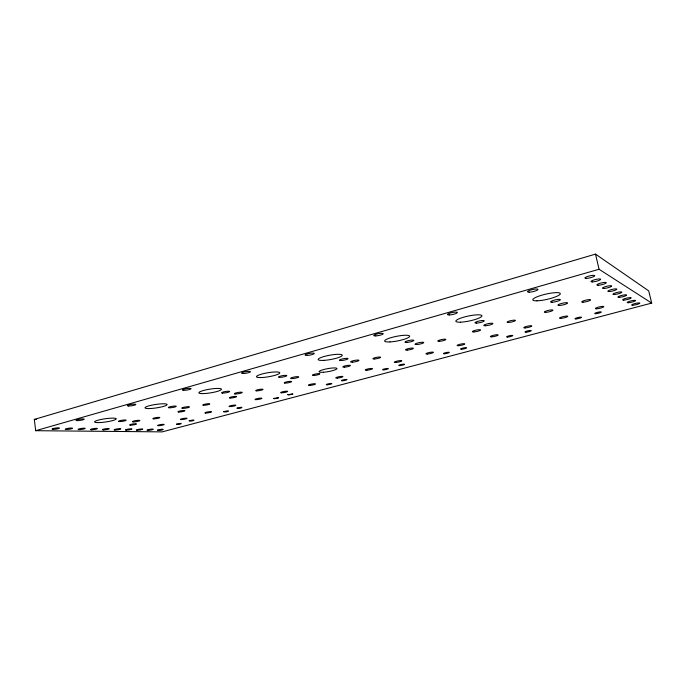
<?xml version="1.0" encoding="UTF-8"?>
<svg xmlns="http://www.w3.org/2000/svg" width="686" height="686" viewBox="0 0 686 686"><rect width="100%" height="100%" fill="white"/><g stroke="black" fill="none" stroke-linecap="round" stroke-linejoin="round"><path stroke-width="1.03" d="M34.3 419.412L595.499 254.12L648.724 290.89L651.7 303.092L162.145 431.88L35.698 430.697L34.3 419.412L36.444 419.455M35.698 430.697L599.067 269.264L651.7 303.092M595.499 254.12L599.067 269.264M157.463 430.165C162.411 431.331 167.435 427.481 157.463 430.165M176.516 424.188C180.341 425.243 184.92 421.941 176.516 424.188M189.19 420.827C192.852 421.924 197.8 418.546 189.19 420.827M223.61 411.686C226.8 412.938 232.734 409.319 223.61 411.686M237.047 408.119C240.074 409.431 246.317 405.718 237.047 408.119M273.551 398.429L274.726 398.78L278.636 397.743L273.551 398.429M287.811 394.639L288.943 395.007L292.922 393.961L287.811 394.639M595.637 313.699A3.37 0.549 -12.9 0 0 601.168 312.233A3.37 0.549 -12.9 0 0 597.249 312.404A3.37 0.549 -12.9 0 0 595.637 313.699M323.44 372.249A9.089 1.518 -10.2 0 0 336.972 368.579A9.089 1.518 -10.2 0 0 323.663 369.54A9.089 1.518 -10.2 0 0 323.44 372.249M586.281 278.396A5.051 0.995 -13.6 0 0 594.548 276.055A5.051 0.995 -13.6 0 0 588.639 276.141A5.051 0.995 -13.6 0 0 586.281 278.396M592.335 281.903A4.948 0.952 -13.5 0 0 600.439 279.631A4.948 0.952 -13.5 0 0 594.685 279.725A4.948 0.952 -13.5 0 0 592.335 281.903M598.123 285.256A4.845 0.909 -13.5 0 0 606.072 283.052A4.845 0.909 -13.5 0 0 600.473 283.164A4.845 0.909 -13.5 0 0 598.123 285.256M603.671 288.472A4.751 0.875 -13.5 0 0 611.475 286.328A4.751 0.875 -13.5 0 0 606.021 286.448A4.751 0.875 -13.5 0 0 603.671 288.472M608.997 291.559A4.656 0.84 -13.4 0 0 616.654 289.466A4.656 0.84 -13.4 0 0 611.329 289.603A4.656 0.84 -13.4 0 0 608.997 291.559M614.099 294.517A4.57 0.797 -13.4 0 0 621.619 292.476A4.57 0.797 -13.4 0 0 616.431 292.622A4.57 0.797 -13.4 0 0 614.099 294.517M619.004 297.364A4.485 0.772 -13.4 0 0 626.395 295.374A4.485 0.772 -13.4 0 0 621.319 295.529A4.485 0.772 -13.4 0 0 619.004 297.364M623.72 300.091A4.399 0.737 -13.3 0 0 630.983 298.153A4.399 0.737 -13.3 0 0 626.026 298.316A4.399 0.737 -13.3 0 0 623.72 300.091M628.247 302.723A4.322 0.712 -13.3 0 0 635.39 300.828A4.322 0.712 -13.3 0 0 630.545 301A4.322 0.712 -13.3 0 0 628.247 302.723M632.612 305.253A4.245 0.686 -13.3 0 0 639.635 303.401A4.245 0.686 -13.3 0 0 634.902 303.581A4.245 0.686 -13.3 0 0 632.612 305.253M53.174 429.325A3.713 0.54 -7.7 0 0 59.33 428.253A3.713 0.54 -7.7 0 0 54.786 428.193A3.713 0.54 -7.7 0 0 53.174 429.325M66.336 429.47A3.644 0.523 -7.9 0 0 72.382 428.416A3.644 0.523 -7.9 0 0 67.991 428.356A3.644 0.523 -7.9 0 0 66.336 429.47M79.079 429.608A3.576 0.506 -8 0 0 85.021 428.579A3.576 0.506 -8 0 0 80.768 428.518A3.576 0.506 -8 0 0 79.079 429.608M91.418 429.753A3.507 0.497 -8.1 0 0 97.266 428.733A3.507 0.497 -8.1 0 0 93.142 428.681A3.507 0.497 -8.1 0 0 91.418 429.753M103.372 429.882A3.439 0.48 -8.3 0 0 109.125 428.879A3.439 0.48 -8.3 0 0 105.129 428.827A3.439 0.48 -8.3 0 0 103.372 429.882M114.956 430.019A3.379 0.472 -8.4 0 0 120.625 429.024A3.379 0.472 -8.4 0 0 116.749 428.973A3.379 0.472 -8.4 0 0 114.956 430.019M126.198 430.139A3.319 0.454 -8.5 0 0 131.781 429.17A3.319 0.454 -8.5 0 0 128.025 429.119A3.319 0.454 -8.5 0 0 126.198 430.139M137.106 430.268A3.267 0.446 -8.6 0 0 142.602 429.307A3.267 0.446 -8.6 0 0 138.958 429.256A3.267 0.446 -8.6 0 0 137.106 430.268M147.696 430.379A3.207 0.429 -8.7 0 0 153.107 429.436A3.207 0.429 -8.7 0 0 149.565 429.393A3.207 0.429 -8.7 0 0 147.696 430.379M342.76 380.739A2.83 0.437 -10.3 0 0 347.005 379.615A2.83 0.437 -10.3 0 0 342.88 379.95A2.83 0.437 -10.3 0 0 342.76 380.739M327.642 384.752A2.813 0.429 -10.2 0 0 331.818 383.645A2.813 0.429 -10.2 0 0 327.685 383.989A2.813 0.429 -10.2 0 0 327.642 384.752M399.998 365.569A2.933 0.463 -10.9 0 0 404.517 364.369A2.933 0.463 -10.9 0 0 400.427 364.669A2.933 0.463 -10.9 0 0 399.998 365.569M383.903 369.831A2.907 0.454 -10.7 0 0 388.345 368.656A2.907 0.454 -10.7 0 0 384.237 368.965A2.907 0.454 -10.7 0 0 383.903 369.831M461.747 349.2A3.053 0.489 -11.5 0 0 466.574 347.922A3.053 0.489 -11.5 0 0 462.518 348.179A3.053 0.489 -11.5 0 0 461.747 349.2M444.545 353.753A3.018 0.489 -11.4 0 0 449.287 352.501A3.018 0.489 -11.4 0 0 445.223 352.776A3.018 0.489 -11.4 0 0 444.545 353.753M526.042 332.153A3.198 0.523 -12.2 0 0 531.204 330.789A3.198 0.523 -12.2 0 0 527.2 331.004A3.198 0.523 -12.2 0 0 526.042 332.153M507.657 337.023A3.156 0.514 -12 0 0 512.725 335.686A3.156 0.514 -12 0 0 508.703 335.917A3.156 0.514 -12 0 0 507.657 337.023M575.931 318.921A3.319 0.54 -12.7 0 0 581.359 317.489A3.319 0.54 -12.7 0 0 577.415 317.669A3.319 0.54 -12.7 0 0 575.931 318.921M97.421 422.593A10.95 1.629 -8.1 0 0 115.78 419.42A10.95 1.629 -8.1 0 0 103.149 419.077A10.95 1.629 -8.1 0 0 97.421 422.593M133.247 421.89A3.824 0.557 -8.5 0 0 139.687 420.767A3.824 0.557 -8.5 0 0 135.391 420.655A3.824 0.557 -8.5 0 0 133.247 421.89M77.115 420.612A4.176 0.635 -7.9 0 0 84.069 419.403A4.176 0.635 -7.9 0 0 79.096 419.283A4.176 0.635 -7.9 0 0 77.115 420.612M119.39 421.573A3.91 0.575 -8.3 0 0 125.958 420.432A3.91 0.575 -8.3 0 0 121.499 420.321A3.91 0.575 -8.3 0 0 119.39 421.573M147.524 408.547A11.19 1.758 -8.5 0 0 166.432 405.28A11.19 1.758 -8.5 0 0 154.281 404.68A11.19 1.758 -8.5 0 0 147.524 408.547M182.545 408.367A3.91 0.592 -8.8 0 0 189.173 407.21A3.91 0.592 -8.8 0 0 185.049 407.021A3.91 0.592 -8.8 0 0 182.545 408.367M128.428 405.975A4.262 0.686 -8.2 0 0 135.605 404.731A4.262 0.686 -8.2 0 0 130.794 404.5A4.262 0.686 -8.2 0 0 128.428 405.975M169.21 407.776A3.996 0.617 -8.7 0 0 175.976 406.601A3.996 0.617 -8.7 0 0 171.689 406.395A3.996 0.617 -8.7 0 0 169.21 407.776M201.015 393.55A11.465 1.895 -9 0 0 220.523 390.197A11.465 1.895 -9 0 0 208.938 389.296A11.465 1.895 -9 0 0 201.015 393.55M235.041 393.961A4.013 0.635 -9.3 0 0 241.875 392.778A4.013 0.635 -9.3 0 0 237.956 392.486A4.013 0.635 -9.3 0 0 235.041 393.961M183.351 390.3A4.373 0.746 -8.7 0 0 190.768 389.013A4.373 0.746 -8.7 0 0 186.163 388.67A4.373 0.746 -8.7 0 0 183.351 390.3M222.333 393.061A4.099 0.66 -9.2 0 0 229.304 391.852A4.099 0.66 -9.2 0 0 225.222 391.552A4.099 0.66 -9.2 0 0 222.333 393.061M258.322 377.489A11.799 2.041 -9.6 0 0 278.465 374.024A11.799 2.041 -9.6 0 0 267.557 372.79A11.799 2.041 -9.6 0 0 258.322 377.489M292.665 378.561A4.133 0.686 -9.9 0 0 298.676 376.923A4.133 0.686 -9.9 0 0 292.485 377.394A4.133 0.686 -9.9 0 0 292.665 378.561M242.347 373.458A4.493 0.806 -9.3 0 0 250.013 372.138A4.493 0.806 -9.3 0 0 245.674 371.666A4.493 0.806 -9.3 0 0 242.347 373.458M279.168 377.317A4.219 0.712 -9.7 0 0 286.362 376.074A4.219 0.712 -9.7 0 0 282.521 375.654A4.219 0.712 -9.7 0 0 279.168 377.317M324.032 360.356A12.211 2.195 -10.2 0 0 342.263 355.297A12.211 2.195 -10.2 0 0 324.444 356.411A12.211 2.195 -10.2 0 0 324.032 360.356M352.553 362.148A4.27 0.729 -10.5 0 0 358.984 360.39A4.27 0.729 -10.5 0 0 352.827 360.81A4.27 0.729 -10.5 0 0 352.553 362.148M307.439 355.399A4.648 0.866 -10 0 0 314.274 353.462A4.648 0.866 -10 0 0 307.371 353.882A4.648 0.866 -10 0 0 307.439 355.399M341.508 360.502A4.365 0.763 -10.4 0 0 348.042 358.692A4.365 0.763 -10.4 0 0 341.697 359.112A4.365 0.763 -10.4 0 0 341.508 360.502M389.974 341.92A12.708 2.358 -11 0 0 409.602 336.474A12.708 2.358 -11 0 0 391.929 337.401A12.708 2.358 -11 0 0 389.974 341.92M416.822 344.535A4.45 0.78 -11.2 0 0 423.725 342.648A4.45 0.78 -11.2 0 0 417.62 343.009A4.45 0.78 -11.2 0 0 416.822 344.535M375.851 335.9A4.845 0.935 -10.9 0 0 383.234 333.808A4.845 0.935 -10.9 0 0 376.365 334.159A4.845 0.935 -10.9 0 0 375.851 335.9M406.815 342.425A4.545 0.823 -11.1 0 0 413.838 340.488A4.545 0.823 -11.1 0 0 407.544 340.848A4.545 0.823 -11.1 0 0 406.815 342.425M460.58 322.18A13.334 2.53 -11.9 0 0 481.761 316.306A13.334 2.53 -11.9 0 0 464.319 317.009A13.334 2.53 -11.9 0 0 460.58 322.18M485.431 325.73A4.656 0.832 -12 0 0 492.857 323.698A4.656 0.832 -12 0 0 486.82 323.989A4.656 0.832 -12 0 0 485.431 325.73M449.356 314.943A5.076 1.012 -11.8 0 0 457.348 312.679A5.076 1.012 -11.8 0 0 450.565 312.936A5.076 1.012 -11.8 0 0 449.356 314.943M476.641 323.106A4.759 0.875 -12 0 0 484.213 321.014A4.759 0.875 -12 0 0 477.996 321.297A4.759 0.875 -12 0 0 476.641 323.106M536.975 300.82A14.097 2.693 -12.9 0 0 559.896 294.466A14.097 2.693 -12.9 0 0 542.78 294.903A14.097 2.693 -12.9 0 0 536.975 300.82M559.407 305.459A4.922 0.883 -12.9 0 0 567.425 303.263A4.922 0.883 -12.9 0 0 561.491 303.469A4.922 0.883 -12.9 0 0 559.407 305.459M529.189 292.185A5.377 1.08 -12.9 0 0 537.875 289.724A5.377 1.08 -12.9 0 0 531.204 289.878A5.377 1.08 -12.9 0 0 529.189 292.185M552.067 302.234A5.034 0.935 -12.9 0 0 560.248 299.971A5.034 0.935 -12.9 0 0 554.142 300.168A5.034 0.935 -12.9 0 0 552.067 302.234M181.095 419.583A3.353 0.472 -8.9 0 0 186.781 418.597A3.353 0.472 -8.9 0 0 183.231 418.486A3.353 0.472 -8.9 0 0 181.095 419.583M153.681 418.829A3.507 0.506 -8.6 0 0 159.598 417.8A3.507 0.506 -8.6 0 0 155.756 417.68A3.507 0.506 -8.6 0 0 153.681 418.829M158.346 425.672A3.319 0.454 -8.7 0 0 163.954 424.694A3.319 0.454 -8.7 0 0 160.344 424.625A3.319 0.454 -8.7 0 0 158.346 425.672M130.434 425.166A3.473 0.489 -8.5 0 0 136.265 424.154A3.473 0.489 -8.5 0 0 132.364 424.068A3.473 0.489 -8.5 0 0 130.434 425.166M229.664 406.592A3.43 0.506 -9.3 0 0 235.504 405.572A3.43 0.506 -9.3 0 0 232.117 405.392A3.43 0.506 -9.3 0 0 229.664 406.592M203.399 405.263A3.584 0.549 -9 0 0 209.496 404.208A3.584 0.549 -9 0 0 205.817 404.011A3.584 0.549 -9 0 0 203.399 405.263M205.534 413.049A3.396 0.489 -9.1 0 0 211.297 412.037A3.396 0.489 -9.1 0 0 207.832 411.9A3.396 0.489 -9.1 0 0 205.534 413.049M178.686 412.012A3.541 0.523 -8.8 0 0 184.688 410.965A3.541 0.523 -8.8 0 0 180.933 410.811A3.541 0.523 -8.8 0 0 178.686 412.012M281.243 392.786A3.524 0.54 -9.8 0 0 287.262 391.74A3.524 0.54 -9.8 0 0 284.055 391.474A3.524 0.54 -9.8 0 0 281.243 392.786M256.35 390.831A3.679 0.583 -9.5 0 0 262.627 389.742A3.679 0.583 -9.5 0 0 259.137 389.451A3.679 0.583 -9.5 0 0 256.35 390.831M255.604 399.646A3.473 0.523 -9.5 0 0 261.538 398.617A3.473 0.523 -9.5 0 0 258.236 398.395A3.473 0.523 -9.5 0 0 255.604 399.646M230.016 398.009A3.636 0.566 -9.3 0 0 236.198 396.937A3.636 0.566 -9.3 0 0 232.614 396.697A3.636 0.566 -9.3 0 0 230.016 398.009M337.478 378.072A3.636 0.575 -10.3 0 0 342.906 376.623A3.636 0.575 -10.3 0 0 337.606 377.034A3.636 0.575 -10.3 0 0 337.478 378.072M314.274 375.405A3.79 0.626 -10.1 0 0 319.865 373.879A3.79 0.626 -10.1 0 0 314.248 374.307A3.79 0.626 -10.1 0 0 314.274 375.405M310.201 385.369A3.576 0.557 -10 0 0 315.457 383.963A3.576 0.557 -10 0 0 310.149 384.392A3.576 0.557 -10 0 0 310.201 385.369M284.784 383.071A3.739 0.609 -9.8 0 0 291.164 381.965A3.739 0.609 -9.8 0 0 287.786 381.63A3.739 0.609 -9.8 0 0 284.784 383.071M395.959 362.431A3.764 0.609 -10.9 0 0 401.756 360.887A3.764 0.609 -10.9 0 0 396.491 361.256A3.764 0.609 -10.9 0 0 395.959 362.431M374.625 358.958A3.927 0.669 -10.7 0 0 380.61 357.329A3.927 0.669 -10.7 0 0 375.028 357.706A3.927 0.669 -10.7 0 0 374.625 358.958M366.864 370.208A3.696 0.592 -10.6 0 0 372.472 368.716A3.696 0.592 -10.6 0 0 367.19 369.111A3.696 0.592 -10.6 0 0 366.864 370.208M344.578 367.147A3.859 0.652 -10.4 0 0 350.366 365.569A3.859 0.652 -10.4 0 0 344.758 365.972A3.859 0.652 -10.4 0 0 344.578 367.147M458.514 345.701A3.919 0.652 -11.6 0 0 464.705 344.055A3.919 0.652 -11.6 0 0 459.5 344.372A3.919 0.652 -11.6 0 0 458.514 345.701M439.383 341.311A4.099 0.712 -11.5 0 0 445.806 339.561A4.099 0.712 -11.5 0 0 440.275 339.879A4.099 0.712 -11.5 0 0 439.383 341.311M427.412 354.019A3.842 0.635 -11.2 0 0 433.398 352.424A3.842 0.635 -11.2 0 0 428.158 352.767A3.842 0.635 -11.2 0 0 427.412 354.019M407.158 350.092A4.013 0.695 -11.1 0 0 413.358 348.402A4.013 0.695 -11.1 0 0 407.801 348.754A4.013 0.695 -11.1 0 0 407.158 350.092M525.056 327.908A4.107 0.686 -12.3 0 0 531.693 326.142A4.107 0.686 -12.3 0 0 526.556 326.407A4.107 0.686 -12.3 0 0 525.056 327.908M508.48 322.48A4.296 0.763 -12.2 0 0 515.383 320.602A4.296 0.763 -12.2 0 0 509.93 320.859A4.296 0.763 -12.2 0 0 508.48 322.48M491.742 336.817A4.013 0.669 -11.9 0 0 498.147 335.111A4.013 0.669 -11.9 0 0 492.977 335.403A4.013 0.669 -11.9 0 0 491.742 336.817M473.855 331.913A4.193 0.737 -11.8 0 0 480.517 330.103A4.193 0.737 -11.8 0 0 475.021 330.395A4.193 0.737 -11.8 0 0 473.855 331.913M596.528 308.794A4.339 0.729 -13 0 0 603.654 306.891A4.339 0.729 -13 0 0 598.621 307.088A4.339 0.729 -13 0 0 596.528 308.794M582.963 302.183A4.545 0.806 -13.1 0 0 590.414 300.159A4.545 0.806 -13.1 0 0 585.055 300.339A4.545 0.806 -13.1 0 0 582.963 302.183M560.754 318.364A4.219 0.703 -12.7 0 0 567.639 316.529A4.219 0.703 -12.7 0 0 562.546 316.76A4.219 0.703 -12.7 0 0 560.754 318.364M545.653 312.353A4.416 0.78 -12.7 0 0 552.822 310.398A4.416 0.78 -12.7 0 0 547.419 310.621A4.416 0.78 -12.7 0 0 545.653 312.353"/></g></svg>
